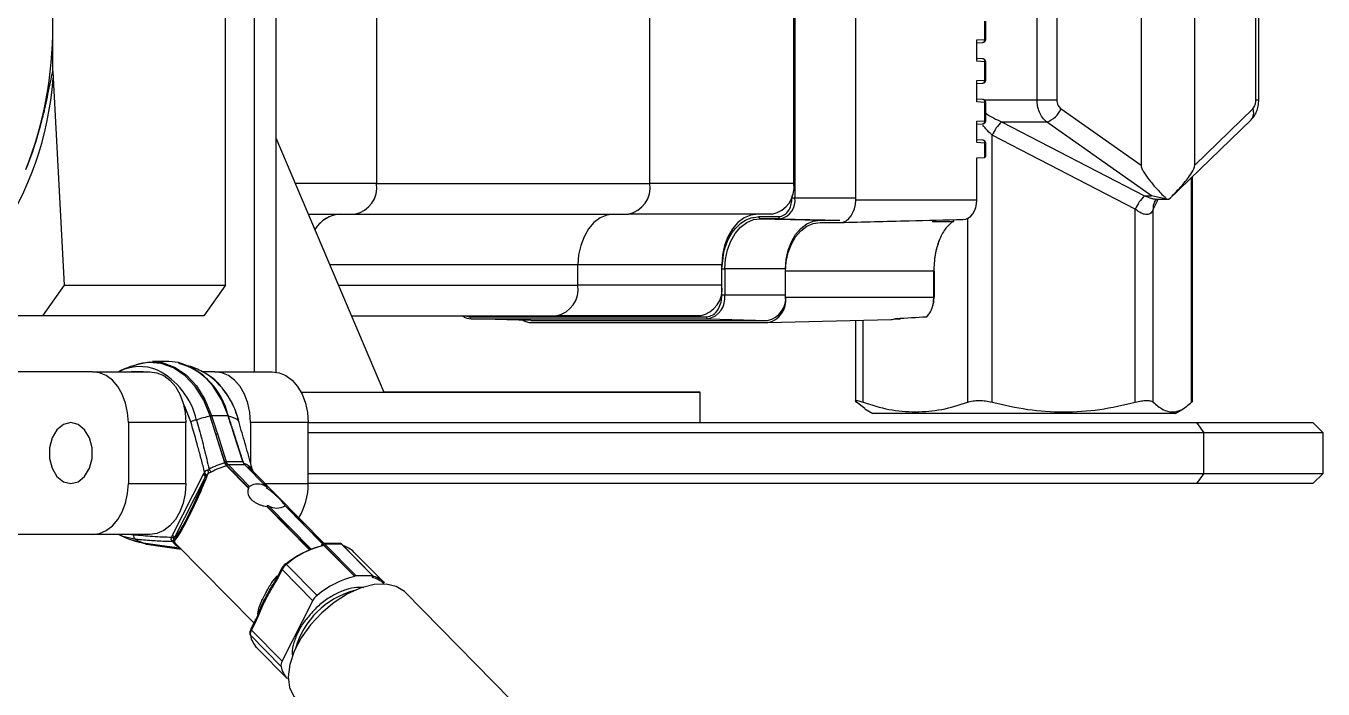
# Model space of a CAD drawing. Header units: millimetres. Extents: x 15 to 1184, y 5 to 836.
# Drawn here: x 246.69 to 272.19, y 700.32 to 713.36 of the extents above; entities that cross this region are included whole.
import ezdxf

# ---------------------------------------------------------------- set-up
doc = ezdxf.new("R2010")
doc.units = ezdxf.units.MM

msp = doc.modelspace()

# ---------------------------------------------------------------- linework, layer by layer
at = {"color": 7, "linetype": 'Continuous', "lineweight": 25}
for p, q in [((250.615, 708.265), (250.615, 718.465)), ((251.181, 717.965), (251.181, 706.565)), ((251.605, 717.965), (251.605, 706.565)), ((251.605, 717.965), (251.605, 711.165)), ((261.809, 716.665), (261.809, 709.985)), ((263.004, 709.985), (263.004, 716.665)), ((263.004, 709.94), (263.004, 716.62)), ((253.585, 716.465), (253.585, 710.265)), ((258.959, 710.265), (258.959, 716.465)), ((261.787, 710.265), (261.787, 716.465)), ((268.613, 716.101), (268.613, 710.628)), ((269.67, 710.628), (269.67, 716.101)), ((266.57, 711.91), (266.57, 714.82)), ((266.959, 714.82), (266.959, 711.91)), ((270.872, 711.91), (270.872, 714.82)), ((270.929, 711.91), (270.929, 714.82)), ((247.221, 713.365), (247.221, 714.257)), ((265.543, 713.101), (265.543, 713.459)), ((265.56, 713.101), (265.56, 713.459)), ((247.221, 712.473), (247.221, 713.365)), ((265.387, 713.09), (265.543, 713.101)), ((265.387, 712.67), (265.387, 713.09)), ((265.387, 713.033), (265.505, 713.041)), ((265.505, 712.719), (265.387, 712.727)), ((247.221, 712.473), (247.23, 712.34)), ((265.543, 712.659), (265.387, 712.67)), ((265.543, 712.301), (265.543, 712.659)), ((265.56, 712.301), (265.56, 712.659)), ((247.23, 712.34), (247.444, 708.265)), ((265.387, 712.29), (265.543, 712.301)), ((265.387, 711.87), (265.387, 712.29)), ((265.387, 712.233), (265.505, 712.241)), ((265.505, 711.919), (265.387, 711.927)), ((265.543, 711.859), (265.387, 711.87)), ((265.543, 711.501), (265.543, 711.859)), ((265.56, 711.501), (265.56, 711.859)), ((266.57, 711.91), (266.959, 711.91)), ((267.041, 711.737), (268.613, 710.628)), ((269.67, 710.628), (270.812, 711.737)), ((265.387, 711.49), (265.543, 711.501)), ((265.387, 711.07), (265.387, 711.49)), ((265.387, 711.433), (265.505, 711.441)), ((265.873, 711.477), (268.684, 710.022)), ((265.873, 711.477), (266.758, 711.477)), ((268.822, 710.022), (266.758, 711.477)), ((269.164, 709.955), (270.778, 711.521)), ((251.605, 711.165), (253.726, 706.165)), ((268.5, 709.762), (265.689, 711.217)), ((265.689, 705.965), (265.689, 711.217)), ((265.505, 711.119), (265.387, 711.127)), ((265.543, 711.059), (265.387, 711.07)), ((265.543, 710.781), (265.543, 711.059)), ((265.56, 710.811), (265.56, 711.059)), ((265.387, 710.77), (265.53, 710.777)), ((265.387, 709.94), (265.387, 710.77)), ((269.624, 705.964), (269.624, 710.401)), ((253.585, 710.265), (258.959, 710.265)), ((261.787, 710.265), (258.959, 710.265)), ((261.753, 709.985), (261.809, 709.985)), ((261.809, 709.985), (263.004, 709.985)), ((268.684, 710.022), (268.822, 710.022)), ((269.119, 709.956), (268.822, 710.022)), ((268.936, 709.955), (269.141, 709.955)), ((252.242, 709.665), (253.161, 709.665)), ((253.161, 709.665), (258.535, 709.665)), ((261.363, 709.665), (258.535, 709.665)), ((268.5, 705.965), (268.5, 709.762)), ((268.853, 705.965), (268.853, 709.762)), ((261.102, 709.614), (261.49, 709.614)), ((261.518, 709.574), (261.129, 709.574)), ((261.129, 709.574), (262.304, 709.545)), ((261.518, 709.574), (262.693, 709.545)), ((262.304, 709.545), (262.693, 709.545)), ((262.304, 709.5), (262.693, 709.5)), ((264.935, 709.516), (264.935, 709.555)), ((257.545, 708.265), (257.545, 708.665)), ((260.373, 708.665), (257.545, 708.665)), ((260.373, 708.265), (260.373, 708.665)), ((260.374, 708.075), (260.374, 708.585)), ((260.374, 708.585), (260.43, 708.585)), ((261.625, 708.585), (260.43, 708.585)), ((260.43, 708.585), (260.43, 708.075)), ((261.625, 708.075), (261.625, 708.585)), ((261.625, 708.03), (261.625, 708.54)), ((264.538, 708.54), (261.625, 708.54)), ((264.538, 708.03), (264.538, 708.54)), ((264.555, 708.03), (264.555, 708.544)), ((247.444, 708.265), (247.02, 707.665)), ((247.444, 708.265), (250.615, 708.265)), ((250.615, 708.265), (250.191, 707.665)), ((260.373, 708.265), (257.545, 708.265)), ((260.374, 708.075), (260.43, 708.075)), ((260.43, 708.075), (261.625, 708.075)), ((261.625, 708.03), (264.538, 708.03)), ((264.538, 708.03), (264.555, 708.03)), ((247.02, 707.665), (243.924, 707.665)), ((250.191, 707.665), (247.02, 707.665)), ((253.09, 707.665), (257.121, 707.665)), ((255.328, 707.665), (255.416, 707.644)), ((255.416, 707.644), (260.069, 707.644)), ((255.444, 707.604), (260.097, 707.604)), ((256.619, 707.575), (255.444, 707.604)), ((259.949, 707.665), (257.121, 707.665)), ((260.097, 707.604), (261.271, 707.575)), ((263.859, 707.6), (263.752, 707.597)), ((256.619, 707.575), (261.271, 707.575)), ((256.619, 707.53), (261.271, 707.53)), ((261.277, 707.53), (263.702, 707.59)), ((263.002, 707.573), (263.002, 705.964)), ((249.505, 706.765), (249.18, 706.765)), ((247.999, 706.565), (240.504, 706.565)), ((247.999, 706.565), (249.13, 706.565)), ((250.229, 706.53), (250.166, 706.565)), ((250.403, 706.565), (250.167, 706.565)), ((250.403, 706.565), (251.534, 706.565)), ((251.609, 706.559), (251.605, 706.565)), ((252.1, 706.165), (259.949, 706.165)), ((259.949, 706.165), (253.726, 706.165)), ((259.949, 705.565), (259.949, 706.165)), ((263.186, 705.839), (263.019, 705.965)), ((263.185, 705.836), (263.343, 705.745)), ((269.283, 705.745), (269.441, 705.836)), ((269.607, 705.965), (269.624, 705.99)), ((248.706, 705.565), (248.706, 704.365)), ((249.837, 705.565), (248.706, 705.565)), ((249.837, 704.365), (249.837, 705.565)), ((250.429, 705.334), (250.317, 705.69)), ((250.339, 705.706), (250.342, 705.697)), ((250.339, 705.706), (250.665, 705.706)), ((250.668, 705.697), (250.665, 705.706)), ((251.11, 705.565), (251.11, 704.76)), ((252.242, 705.565), (251.11, 705.565)), ((252.242, 705.565), (259.949, 705.565)), ((252.242, 704.365), (252.242, 705.565)), ((259.949, 705.565), (269.707, 705.565)), ((269.283, 705.745), (263.343, 705.745)), ((269.707, 705.565), (269.848, 705.365)), ((269.707, 705.565), (271.992, 705.565)), ((272.192, 705.365), (271.992, 705.565)), ((250.604, 704.773), (250.429, 705.334)), ((250.603, 704.789), (250.429, 705.334)), ((250.456, 705.342), (250.63, 704.797)), ((250.955, 704.797), (250.781, 705.342)), ((250.962, 704.795), (250.787, 705.34)), ((269.848, 705.365), (252.242, 705.365)), ((269.848, 704.565), (269.848, 705.365)), ((272.192, 705.365), (269.848, 705.365)), ((272.192, 704.565), (272.192, 705.365)), ((250.63, 704.797), (250.955, 704.797)), ((249.576, 703.352), (250.185, 704.553)), ((250.185, 704.553), (250.207, 704.585)), ((251.068, 704.276), (250.638, 704.713)), ((251.073, 704.284), (250.643, 704.721)), ((250.665, 704.737), (251.086, 704.309)), ((250.665, 704.737), (250.99, 704.737)), ((251.412, 704.309), (250.99, 704.737)), ((251.422, 704.303), (250.996, 704.735)), ((252.553, 703.188), (251.14, 704.622)), ((252.242, 704.565), (269.848, 704.565)), ((269.848, 704.565), (269.707, 704.365)), ((269.848, 704.565), (272.192, 704.565)), ((271.992, 704.365), (272.192, 704.565)), ((248.706, 704.365), (249.837, 704.365)), ((250.215, 704.491), (249.605, 703.29)), ((250.225, 704.51), (250.215, 704.491)), ((251.068, 704.276), (251.073, 704.284)), ((251.422, 704.276), (251.426, 704.284)), ((269.707, 704.365), (252.242, 704.365)), ((271.992, 704.365), (269.707, 704.365)), ((251.431, 703.92), (251.427, 703.912)), ((252.265, 703.062), (251.427, 703.912)), ((252.526, 703.183), (251.79, 703.93)), ((247.999, 703.365), (240.504, 703.365)), ((249.13, 703.365), (247.999, 703.365)), ((249.561, 703.312), (249.576, 703.352)), ((249.605, 703.29), (249.6, 703.279)), ((248.989, 703.2), (249.041, 703.191)), ((249.048, 703.19), (249.323, 703.154)), ((249.053, 703.174), (249.06, 703.173)), ((249.06, 703.173), (249.334, 703.134)), ((249.061, 703.172), (249.06, 703.173)), ((249.323, 703.154), (249.715, 703.104)), ((249.334, 703.134), (249.742, 703.077)), ((249.658, 703.163), (251.174, 701.624)), ((253.157, 702.539), (252.542, 703.163)), ((252.869, 703.188), (252.544, 703.188)), ((253.155, 702.536), (252.552, 703.148)), ((252.564, 703.179), (253.179, 702.555)), ((252.564, 703.179), (252.89, 703.179)), ((252.87, 703.188), (252.869, 703.188)), ((253.504, 702.555), (252.89, 703.179)), ((253.51, 702.553), (252.896, 703.177)), ((253.732, 702.418), (253.141, 703.019)), ((251.813, 702.776), (252.416, 702.164)), ((251.718, 702.695), (251.622, 702.506)), ((251.727, 702.672), (251.632, 702.484)), ((252.33, 702.06), (251.727, 702.672)), ((253.155, 702.536), (253.157, 702.539)), ((253.179, 702.555), (253.504, 702.555)), ((253.5, 702.519), (253.51, 702.539)), ((251.505, 702.321), (251.482, 702.237)), ((251.632, 702.484), (251.569, 702.378)), ((253.744, 702.407), (253.732, 702.418)), ((251.728, 700.873), (252.33, 702.06)), ((264.715, 691.499), (254.145, 702.227)), ((251.271, 701.79), (251.22, 701.673)), ((251.211, 701.696), (251.115, 701.507)), ((251.22, 701.673), (251.125, 701.485)), ((251.125, 701.485), (251.728, 700.873)), ((251.211, 701.696), (251.211, 701.696)), ((251.708, 700.768), (251.105, 701.381)), ((251.231, 701.138), (251.835, 700.526))]:
    msp.add_line(p, q, dxfattribs=at)
at = {"color": 8, "linetype": 'Continuous', "lineweight": 25}
for p, q in [((265.543, 713.101), (265.56, 713.101)), ((265.56, 712.659), (265.543, 712.659)), ((265.543, 712.301), (265.56, 712.301)), ((265.532, 711.91), (266.57, 711.91)), ((265.56, 711.859), (265.543, 711.859)), ((270.872, 711.91), (270.929, 711.91)), ((265.543, 711.501), (265.56, 711.501)), ((265.56, 711.059), (265.543, 711.059)), ((253.585, 710.265), (251.987, 710.265)), ((269.607, 705.965), (269.607, 710.384)), ((261.753, 709.985), (261.753, 710.027)), ((268.953, 709.955), (268.853, 709.762)), ((264.919, 709.555), (264.919, 709.517)), ((265.206, 705.965), (265.206, 709.581)), ((257.545, 708.665), (252.666, 708.665)), ((252.835, 708.265), (257.545, 708.265)), ((263.149, 705.965), (263.149, 707.576)), ((251.394, 704.365), (252.242, 704.365)), ((252.274, 703.066), (251.431, 703.92)), ((251.462, 703.928), (252.301, 703.077)), ((252.523, 703.181), (251.788, 703.928)), ((248.766, 703.365), (248.808, 703.36)), ((249.323, 703.154), (249.722, 703.098)), ((252.512, 703.156), (252.503, 703.137)), ((251.251, 701.798), (251.264, 701.885))]:
    msp.add_line(p, q, dxfattribs=at)
at = {"color": 7, "linetype": 'Continuous', "lineweight": 25, "flags": 128}
for points in [[(258.252, 709.665), (258.114, 709.645), (257.981, 709.589), (257.859, 709.496), (257.752, 709.372), (257.664, 709.22), (257.599, 709.047), (257.558, 708.86), (257.545, 708.665)], [(258.252, 709.665), (258.114, 709.645), (257.981, 709.589), (257.859, 709.496), (257.752, 709.372), (257.664, 709.22), (257.599, 709.047), (257.558, 708.86), (257.545, 708.665)], [(261.08, 709.665), (260.942, 709.645), (260.81, 709.589), (260.688, 709.496), (260.58, 709.372), (260.492, 709.22), (260.427, 709.047), (260.387, 708.86), (260.373, 708.665)], [(260.43, 708.585), (260.443, 708.778), (260.483, 708.963), (260.548, 709.134), (260.635, 709.284), (260.741, 709.407), (260.862, 709.498), (260.993, 709.555), (261.129, 709.574)], [(261.625, 708.585), (261.638, 708.772), (261.677, 708.952), (261.739, 709.118), (261.824, 709.263), (261.927, 709.383), (262.044, 709.472), (262.171, 709.526), (262.304, 709.545)], [(261.625, 708.54), (261.638, 708.727), (261.677, 708.907), (261.739, 709.073), (261.824, 709.219), (261.927, 709.338), (262.044, 709.427), (262.171, 709.482), (262.304, 709.5)], [(264.383, 707.641), (264.389, 707.642), (264.399, 707.647)], [(248.787, 706.677), (248.865, 706.709), (249.115, 706.762), (249.368, 706.745), (249.614, 706.657), (249.842, 706.501), (250.045, 706.285), (250.212, 706.017), (250.339, 705.706)], [(250.314, 705.699), (250.188, 706.006), (250.022, 706.272), (249.822, 706.486), (249.596, 706.64), (249.352, 706.728), (249.102, 706.745), (248.989, 706.73)], [(250.665, 705.706), (250.538, 706.017), (250.37, 706.285), (250.168, 706.501), (249.939, 706.657), (249.694, 706.745), (249.505, 706.765)], [(248.706, 705.565), (248.692, 705.76), (248.652, 705.947), (248.587, 706.12), (248.499, 706.272), (248.392, 706.396), (248.269, 706.489), (248.137, 706.545), (247.999, 706.565)], [(249.13, 706.565), (249.268, 706.545), (249.401, 706.489), (249.523, 706.396), (249.63, 706.272), (249.718, 706.12), (249.784, 705.947), (249.824, 705.76), (249.837, 705.565)], [(251.11, 705.565), (251.097, 705.76), (251.056, 705.947), (250.991, 706.12), (250.903, 706.272), (250.796, 706.396), (250.674, 706.489), (250.541, 706.545), (250.403, 706.565)], [(251.534, 706.565), (251.672, 706.545), (251.805, 706.489), (251.927, 706.396), (252.034, 706.272), (252.122, 706.12), (252.188, 705.947), (252.228, 705.76), (252.242, 705.565)], [(247.575, 705.565), (247.43, 705.528), (247.302, 705.424), (247.207, 705.265), (247.157, 705.069), (247.157, 704.86), (247.207, 704.665), (247.302, 704.505), (247.43, 704.401), (247.575, 704.365), (247.72, 704.401), (247.847, 704.505), (247.942, 704.665), (247.992, 704.86), (247.992, 705.069), (247.942, 705.265), (247.847, 705.424), (247.72, 705.528), (247.575, 705.565)], [(250.665, 705.706), (250.667, 705.706), (250.669, 705.706), (250.67, 705.705), (250.671, 705.704), (250.671, 705.704)], [(247.999, 703.365), (248.137, 703.384), (248.269, 703.441), (248.392, 703.533), (248.499, 703.658), (248.587, 703.809), (248.652, 703.982), (248.692, 704.17), (248.706, 704.365)], [(249.837, 704.365), (249.824, 704.17), (249.784, 703.982), (249.718, 703.809), (249.63, 703.658), (249.523, 703.533), (249.401, 703.441), (249.268, 703.384), (249.13, 703.365)], [(248.851, 703.265), (248.599, 703.327), (248.519, 703.364)], [(249.054, 703.173), (248.805, 703.244), (248.787, 703.253)], [(249.629, 703.195), (249.647, 703.175), (249.658, 703.163)], [(253.51, 702.539), (253.512, 702.542), (253.512, 702.545), (253.512, 702.548), (253.512, 702.55), (253.511, 702.552), (253.509, 702.554), (253.507, 702.555), (253.504, 702.555)], [(254.145, 702.227), (254.132, 702.24), (253.972, 702.343), (253.771, 702.39), (253.537, 702.381), (253.281, 702.315), (253.016, 702.196), (252.754, 702.029), (252.507, 701.823), (252.286, 701.586), (252.103, 701.329), (251.965, 701.066), (251.879, 700.808), (251.849, 700.566), (251.876, 700.354), (251.959, 700.179), (252.008, 700.122)], [(251.265, 701.813), (251.262, 701.811), (251.26, 701.809), (251.259, 701.807), (251.26, 701.804), (251.261, 701.801), (251.263, 701.797), (251.267, 701.794), (251.271, 701.79)]]:
    msp.add_lwpolyline(points, dxfattribs=at)
at = {"color": 8, "linetype": 'Continuous', "lineweight": 25, "flags": 128}
for points in [[(249, 706.565), (248.772, 706.566), (248.766, 706.565)], [(249.934, 705.579), (249.819, 705.879), (249.784, 705.946)], [(250.668, 705.697), (250.67, 705.697), (250.672, 705.697), (250.673, 705.696), (250.674, 705.695), (250.674, 705.695)], [(250.781, 705.342), (250.784, 705.342), (250.786, 705.341), (250.787, 705.341), (250.787, 705.34)], [(250.955, 704.797), (250.958, 704.797), (250.96, 704.797), (250.961, 704.796), (250.962, 704.795)], [(252.512, 703.156), (252.51, 703.158), (252.509, 703.16), (252.508, 703.162), (252.508, 703.164), (252.509, 703.165)], [(251.549, 702.447), (251.633, 702.543), (251.65, 702.56)]]:
    msp.add_lwpolyline(points, dxfattribs=at)
at = {"color": 7, "linetype": 'Continuous', "lineweight": 25}
for centre, radius, start, end in [((239.624, 713.402), 7.597, 359.7178, 21.4925), ((239.624, 713.327), 7.597, 338.5075, 0.2822), ((265.5, 713.101), 0.06, 274.165, 0), ((265.5, 712.659), 0.06, 359.9999, 86.2925), ((265.5, 712.301), 0.06, 274.165, 0), ((265.5, 711.859), 0.06, 359.9999, 86.2925), ((266.634, 711.895), 0.436, 286.5322, 338.6955), ((265.5, 711.501), 0.06, 274.165, 0), ((266.36, 710.938), 0.727, 132.0867, 157.3846), ((265.5, 711.059), 0.06, 359.9999, 86.2925), ((253.055, 710.19), 0.536, 281.4218, 8.0495), ((258.429, 710.19), 0.536, 281.4218, 8.0495), ((261.257, 710.19), 0.536, 281.4218, 8.0495), ((261.446, 709.933), 0.367, 281.4218, 8.0495), ((269.171, 709.483), 0.727, 132.0867, 157.3846), ((269.141, 710.205), 0.25, 264.9447, 275.0553), ((252.924, 709.011), 0.655, 94.0629, 147.7309), ((252.917, 709.023), 0.643, 93.5144, 148.2794), ((261.137, 709.609), 0.036, 172.1999, 257.3888), ((261.526, 709.609), 0.036, 172.1998, 257.3888), ((257.014, 708.19), 0.536, 281.4218, 8.0495), ((259.843, 708.19), 0.536, 281.4218, 8.0495), ((260.014, 708.016), 0.42, 281.4218, 8.0495), ((261.183, 708.012), 0.446, 281.4218, 8.0495), ((261.183, 707.967), 0.446, 281.4218, 8.0495), ((255.449, 707.868), 0.264, 230.2717, 268.9015), ((255.452, 707.639), 0.036, 172.1997, 257.3888), ((260.105, 707.639), 0.036, 172.1997, 257.3888), ((263.696, 707.82), 0.23, 270.25, 295.5652), ((263.857, 707.64), 0.04, 272.7801, 326.2177), ((264.379, 707.701), 0.06, 273.3725, 310.5228), ((264.391, 707.685), 0.0397, 312.411, 0.6065), ((256.623, 707.806), 0.276, 235.4976, 269.1095), ((249.342, 704.965), 1.8, 101.3276, 117.2285), ((248.93, 705.784), 0.882, 66.7383, 117.7823), ((249.321, 705.402), 1.379, 12.4274, 74.2114), ((249.342, 704.965), 1.8, 62.7715, 72.0189), ((250.089, 705.292), 0.326, 98.0111, 118.436), ((250.578, 704.211), 1.501, 99.9923, 110.824), ((250.342, 705.648), 0.0585, 92.8986, 118.8637), ((248.208, 705.026), 2.211, 17.482, 17.7323), ((250.345, 705.639), 0.0586, 92.9499, 118.8962), ((250.55, 705.081), 0.621, 59.2899, 78.8333), ((250.866, 705.601), 0.014, 24.6448, 84.0761), ((250.459, 705.284), 0.0577, 92.7873, 121.1257), ((250.633, 704.74), 0.0577, 92.7873, 121.1257), ((250.767, 704.838), 0.171, 196.7749, 223.4048), ((250.774, 704.841), 0.151, 196.7749, 223.4048), ((251.1, 704.841), 0.151, 196.7749, 223.4048), ((250.138, 704.492), 0.0769, 359.261, 52.2923), ((250.111, 704.522), 0.114, 353.9636, 33.3015), ((256.221, 705.748), 6.056, 190.6224, 191.2142), ((250.912, 703.568), 1.244, 104.3655, 119.8704), ((250.582, 704.825), 0.34, 211.6287, 223.8549), ((250.946, 703.528), 1.224, 104.5812, 119.8547), ((250.669, 704.709), 0.029, 97.433, 154.5086), ((251.249, 704.038), 0.317, 59.1092, 120.8908), ((250.992, 704.345), 1.25, 328.4673, 0.9039), ((251.625, 704.2), 0.317, 239.1092, 300.8908), ((249.342, 704.965), 1.8, 242.7715, 258.6724), ((248.905, 703.347), 0.0981, 172.7207, 236.6888), ((249.168, 703.799), 0.621, 239.2899, 258.8333), ((249.536, 703.244), 0.073, 28.6274, 69.9942), ((249.529, 703.291), 0.0769, 359.261, 52.2923), ((249.167, 704.086), 0.904, 262.0117, 262.4661), ((249.569, 703.185), 0.0569, 55.4245, 95.8393), ((249.552, 703.117), 0.11, 45.1957, 79.6607), ((252.909, 701.464), 1.721, 104.8864, 130.1821), ((252.949, 701.437), 1.757, 103.0774, 130.3188), ((252.529, 703.15), 0.0178, 44.5096, 161.6598), ((252.568, 703.15), 0.029, 97.433, 154.5086), ((252.801, 702.677), 0.482, 45.1782, 74.3925), ((252.019, 702.519), 0.329, 128.7175, 152.3651), ((253.553, 700.825), 1.757, 103.0774, 130.3188), ((253.183, 702.526), 0.029, 97.433, 154.5086), ((253.389, 702.072), 0.488, 45.2677, 77.174), ((253.392, 702.052), 0.48, 45.2511, 76.922), ((252.622, 701.907), 0.329, 128.7175, 152.3651), ((251.239, 701.847), 0.0437, 307.9325, 349.4809), ((251.265, 701.404), 0.162, 150.0389, 188.2407), ((251.127, 701.403), 0.0312, 192.6532, 225.311), ((251.579, 701.474), 0.483, 191.1525, 224.052), ((251.868, 700.792), 0.162, 150.0389, 188.2407), ((252.182, 700.862), 0.483, 191.1525, 224.052)]:
    msp.add_arc(centre, radius, start, end, dxfattribs=at)
at = {"color": 8, "linetype": 'Continuous', "lineweight": 25}
for centre, radius, start, end in [((270.628, 711.655), 0.201, 318.3041, 23.8479), ((269.084, 709.794), 0.233, 153.2413, 187.8947), ((264.395, 707.683), 0.0362, 275.7779, 310.1012), ((248.624, 705.295), 1.455, 12.6708, 63.2626), ((249.368, 705.249), 1.544, 13.7055, 56.0973), ((250.853, 704.426), 0.362, 37.5766, 68.5782), ((250.991, 704.729), 0.0081, 46.5262, 93.009), ((250.886, 704.371), 0.358, 44.772, 65.2327), ((251.244, 704.662), 0.105, 188.3693, 210.9934), ((249.057, 703.189), 0.016, 173.3307, 253.6956), ((249.064, 703.188), 0.0161, 173.2595, 253.5443), ((249.339, 703.15), 0.017, 167.5141, 252.172), ((249.856, 703.444), 0.358, 217.5029, 243.8323), ((252.543, 703.159), 0.0287, 42.2727, 87.3719), ((252.868, 703.159), 0.0287, 42.2838, 87.0729), ((252.89, 703.171), 0.0081, 46.5262, 93.009), ((251.785, 702.757), 0.0337, 35.0533, 72.6921), ((251.644, 702.502), 0.0223, 168.9461, 235.4435), ((251.74, 702.69), 0.0223, 168.955, 235.4417), ((251.594, 702.4), 0.0331, 180.8027, 221.8163), ((253.571, 700.673), 1.643, 105.0129, 164.1354), ((251.223, 701.841), 0.0595, 10.3093, 47.0022), ((251.137, 701.503), 0.0223, 168.9461, 235.4435), ((251.233, 701.691), 0.0223, 168.9461, 235.4435)]:
    msp.add_arc(centre, radius, start, end, dxfattribs=at)
at = {"color": 7, "linetype": 'Continuous', "lineweight": 25}
for centre, major_axis, ratio, start_param, end_param in [((242.84, 713.372), (-0.711, 5.775), 0.754773, 3.227826, 4.440743), ((262.693, 709.94), (0, 0.44), 0.707107, 3.141294, 4.71179), ((265.118, 709.94), (0, 0.38), 0.707107, 3.141288, 4.71178), ((269.714, 708.54), (22.531, 0), 0.044321, 1.785605, 1.803867), ((260.433, 707.937), (6.012, 0.028), 0.068283, 5.305458, 5.432314), ((250.043, 704.254), (0.452, 1.023), 0.08538, 3.236543, 5.064915), ((249.998, 704.274), (0.414, 0.989), 0.113117, 3.294204, 4.98019)]:
    msp.add_ellipse(centre, major_axis=major_axis, ratio=ratio, start_param=start_param, end_param=end_param, dxfattribs=at)
for points, knots in [([(265.503, 713.041), (265.509, 713.043), (265.521, 713.045), (265.535, 713.061), (265.543, 713.081), (265.543, 713.094), (265.543, 713.101)], [0, 0, 0, 0, 0.279844, 0.559238, 0.779501, 1, 1, 1, 1]), ([(265.543, 712.659), (265.543, 712.667), (265.542, 712.685), (265.531, 712.705), (265.517, 712.716), (265.508, 712.718), (265.503, 712.719)], [0, 0, 0, 0, 0.2797199, 0.5592206, 0.779429, 1, 1, 1, 1]), ([(246.693, 710.544), (246.716, 710.602), (246.831, 710.894), (246.965, 711.329), (247.098, 711.868), (247.163, 712.214), (247.21, 712.421), (247.221, 712.473)], [0, 0, 0, 0, 0.096462, 0.483038, 0.684705, 0.92225, 1, 1, 1, 1]), ([(265.503, 712.241), (265.509, 712.243), (265.521, 712.245), (265.535, 712.261), (265.543, 712.281), (265.543, 712.294), (265.543, 712.301)], [0, 0, 0, 0, 0.279844, 0.559238, 0.779501, 1, 1, 1, 1]), ([(265.543, 711.859), (265.543, 711.867), (265.542, 711.885), (265.531, 711.905), (265.517, 711.916), (265.508, 711.918), (265.503, 711.919)], [0, 0, 0, 0, 0.27972, 0.559221, 0.779429, 1, 1, 1, 1]), ([(266.758, 711.477), (266.729, 711.504), (266.672, 711.556), (266.613, 711.667), (266.577, 711.787), (266.572, 711.869), (266.57, 711.91)], [0, 0, 0, 0, 0.269305, 0.525717, 0.769269, 1, 1, 1, 1]), ([(266.959, 711.91), (266.96, 711.891), (266.963, 711.851), (266.988, 711.786), (267.021, 711.755), (267.041, 711.737)], [0, 0, 0, 0, 0.275603, 0.56135, 1, 1, 1, 1]), ([(270.776, 711.519), (270.797, 711.542), (270.841, 711.59), (270.888, 711.682), (270.922, 711.791), (270.927, 711.869), (270.929, 711.91)], [0, 0, 0, 0, 0.226543, 0.469083, 0.726914, 1, 1, 1, 1]), ([(270.812, 711.737), (270.822, 711.748), (270.841, 711.77), (270.865, 711.829), (270.869, 711.879), (270.872, 711.91)], [0, 0, 0, 0, 0.277665, 0.563947, 1, 1, 1, 1]), ([(265.503, 711.441), (265.509, 711.443), (265.521, 711.445), (265.535, 711.461), (265.543, 711.481), (265.543, 711.494), (265.543, 711.501)], [0, 0, 0, 0, 0.279844, 0.559238, 0.779501, 1, 1, 1, 1]), ([(265.543, 711.059), (265.543, 711.067), (265.542, 711.085), (265.531, 711.105), (265.517, 711.116), (265.508, 711.118), (265.503, 711.119)], [0, 0, 0, 0, 0.27972, 0.559221, 0.779429, 1, 1, 1, 1]), ([(265.53, 710.777), (265.532, 710.777), (265.537, 710.778), (265.541, 710.78), (265.543, 710.781)], [0, 0, 0, 0, 0.559927, 1, 1, 1, 1]), ([(265.559, 710.811), (265.56, 710.808), (265.56, 710.801), (265.556, 710.789), (265.547, 710.784), (265.543, 710.781)], [0, 0, 0, 0, 0.223495, 0.613388, 1, 1, 1, 1]), ([(268.613, 710.628), (268.614, 710.618), (268.616, 710.595), (268.634, 710.548), (268.685, 710.453), (268.787, 710.316), (268.94, 710.139), (269.056, 710.02), (269.119, 709.956)], [0, 0, 0, 0, 0.030223, 0.070511, 0.157653, 0.388658, 0.668648, 1, 1, 1, 1]), ([(269.163, 709.956), (269.242, 710.036), (269.382, 710.18), (269.546, 710.378), (269.634, 710.513), (269.666, 710.59), (269.668, 710.617), (269.67, 710.628)], [0, 0, 0, 0, 0.413762, 0.735858, 0.91985, 0.966174, 1, 1, 1, 1]), ([(261.49, 709.614), (261.528, 709.62), (261.605, 709.634), (261.693, 709.734), (261.744, 709.859), (261.75, 709.944), (261.753, 709.985)], [0, 0, 0, 0, 0.27117, 0.561756, 0.788495, 1, 1, 1, 1]), ([(265.387, 709.94), (264.942, 709.941), (264.148, 709.942), (263.353, 709.941), (263.004, 709.94)], [0, 0, 0, 0, 0.560008, 1, 1, 1, 1]), ([(268.876, 709.899), (268.886, 709.913), (268.905, 709.942), (268.925, 709.95), (268.935, 709.954)], [0, 0, 0, 0, 0.5124506, 1, 1, 1, 1]), ([(268.853, 709.762), (268.84, 709.732), (268.821, 709.689), (268.77, 709.66), (268.725, 709.652), (268.674, 709.66), (268.597, 709.689), (268.539, 709.732), (268.5, 709.762)], [0, 0, 0, 0, 0.262086, 0.383904, 0.5, 0.616083, 0.737914, 1, 1, 1, 1]), ([(260.374, 708.585), (260.387, 708.731), (260.414, 709.034), (260.61, 709.379), (260.855, 709.58), (261.021, 709.603), (261.102, 709.614)], [0, 0, 0, 0, 0.270658, 0.562231, 0.789205, 1, 1, 1, 1]), ([(262.693, 709.5), (263.146, 709.511), (263.956, 709.531), (264.763, 709.551), (265.118, 709.56)], [0, 0, 0, 0, 0.56001, 1, 1, 1, 1]), ([(264.911, 709.516), (264.859, 709.472), (264.758, 709.387), (264.638, 709.151), (264.554, 708.864), (264.544, 708.648), (264.538, 708.54)], [0, 0, 0, 0, 0.258619, 0.500582, 0.751384, 1, 1, 1, 1]), ([(264.919, 709.517), (264.917, 709.516), (264.915, 709.516), (264.912, 709.516), (264.911, 709.516)], [0, 0, 0, 0, 0.559867, 1, 1, 1, 1]), ([(264.919, 709.517), (264.923, 709.518), (264.931, 709.522), (264.933, 709.528), (264.934, 709.531)], [0, 0, 0, 0, 0.46616, 1, 1, 1, 1]), ([(264.545, 708.54), (264.55, 708.652), (264.56, 708.874), (264.622, 709.065), (264.653, 709.161)], [0, 0, 0, 0, 0.501554, 1, 1, 1, 1]), ([(260.069, 707.644), (260.113, 707.651), (260.202, 707.667), (260.304, 707.784), (260.364, 707.928), (260.371, 708.027), (260.374, 708.075)], [0, 0, 0, 0, 0.2711817, 0.5617834, 0.7885079, 1, 1, 1, 1]), ([(264.399, 707.647), (264.421, 707.669), (264.463, 707.713), (264.507, 707.813), (264.534, 707.92), (264.537, 707.994), (264.538, 708.03)], [0, 0, 0, 0, 0.276115, 0.534643, 0.775827, 1, 1, 1, 1]), ([(264.506, 707.818), (264.509, 707.824), (264.524, 707.855), (264.54, 707.928), (264.544, 707.996), (264.545, 708.03)], [0, 0, 0, 0, 0.10692, 0.551297, 1, 1, 1, 1]), ([(250.879, 705.607), (250.862, 705.66), (250.813, 705.814), (250.7, 706.048), (250.53, 706.283), (250.37, 706.445), (250.261, 706.504), (250.228, 706.522)], [0, 0, 0, 0, 0.133351, 0.385317, 0.637954, 0.890387, 1, 1, 1, 1]), ([(263.019, 705.965), (263.011, 705.975), (262.995, 705.993), (263.014, 706.001), (263.063, 705.994), (263.12, 705.975), (263.149, 705.965)], [0, 0, 0, 0, 0.253391, 0.499222, 0.74581, 1, 1, 1, 1]), ([(263.149, 705.965), (263.318, 705.911), (263.657, 705.802), (264.004, 705.783), (264.177, 705.774)], [0, 0, 0, 0, 0.4992176, 1, 1, 1, 1]), ([(264.177, 705.774), (264.352, 705.783), (264.699, 705.802), (265.038, 705.911), (265.206, 705.965)], [0, 0, 0, 0, 0.5020154, 1, 1, 1, 1]), ([(265.206, 705.965), (265.24, 705.975), (265.305, 705.993), (265.429, 706.001), (265.561, 705.994), (265.646, 705.975), (265.689, 705.965)], [0, 0, 0, 0, 0.253391, 0.499222, 0.74581, 1, 1, 1, 1]), ([(265.689, 705.965), (265.92, 705.912), (266.381, 705.806), (267.092, 705.758), (267.803, 705.805), (268.268, 705.912), (268.5, 705.965)], [0, 0, 0, 0, 0.249598, 0.498205, 0.749053, 1, 1, 1, 1]), ([(268.5, 705.965), (268.541, 705.975), (268.623, 705.993), (268.727, 706.001), (268.81, 705.994), (268.839, 705.975), (268.853, 705.965)], [0, 0, 0, 0, 0.253391, 0.499222, 0.74581, 1, 1, 1, 1]), ([(268.853, 705.965), (268.915, 705.912), (269.039, 705.806), (269.229, 705.758), (269.42, 705.805), (269.544, 705.912), (269.607, 705.965)], [0, 0, 0, 0, 0.249598, 0.498205, 0.749053, 1, 1, 1, 1]), ([(250.207, 704.585), (250.185, 704.669), (250.143, 704.836), (250.053, 705.167), (249.982, 705.414), (249.934, 705.579)], [0, 0, 0, 0, 0.24983, 0.499768, 1, 1, 1, 1]), ([(250.044, 705.615), (250.061, 705.553), (250.114, 705.362), (250.201, 705.041), (250.262, 704.778), (250.293, 704.647)], [0, 0, 0, 0, 0.193061, 0.596401, 1, 1, 1, 1]), ([(250.342, 705.697), (250.376, 705.591), (250.414, 705.473), (250.452, 705.354), (250.456, 705.342)], [0, 0, 0, 0, 0.8973676, 1, 1, 1, 1]), ([(250.781, 705.342), (250.762, 705.403), (250.724, 705.521), (250.686, 705.64), (250.668, 705.697)], [0, 0, 0, 0, 0.5131618, 1, 1, 1, 1]), ([(250.674, 705.695), (250.673, 705.697), (250.672, 705.7), (250.671, 705.703), (250.671, 705.704)], [0, 0, 0, 0, 0.693421, 1, 1, 1, 1]), ([(250.787, 705.34), (250.773, 705.385), (250.735, 705.503), (250.698, 705.621), (250.674, 705.695)], [0, 0, 0, 0, 0.377171, 1, 1, 1, 1]), ([(251.14, 704.647), (251.127, 704.696), (251.078, 704.884), (250.987, 705.207), (250.907, 705.479), (250.867, 705.615)], [0, 0, 0, 0, 0.151586, 0.575657, 1, 1, 1, 1]), ([(250.996, 704.735), (250.988, 704.745), (250.974, 704.762), (250.965, 704.785), (250.962, 704.795)], [0, 0, 0, 0, 0.578257, 1, 1, 1, 1]), ([(250.207, 704.585), (250.209, 704.591), (250.214, 704.601), (250.226, 704.615), (250.239, 704.624), (250.254, 704.63), (250.263, 704.631), (250.269, 704.632)], [0, 0, 0, 0, 0.237838, 0.4221092, 0.6989477, 0.7855049, 1, 1, 1, 1]), ([(250.281, 704.571), (250.276, 704.567), (250.263, 704.556), (250.243, 704.537), (250.231, 704.519), (250.225, 704.51)], [0, 0, 0, 0, 0.2390436, 0.6210212, 1, 1, 1, 1]), ([(250.269, 704.632), (250.271, 704.632), (250.278, 704.634), (250.287, 704.639), (250.291, 704.645), (250.293, 704.647)], [0, 0, 0, 0, 0.261623, 0.698256, 1, 1, 1, 1]), ([(250.337, 704.59), (250.324, 704.583), (250.307, 704.575), (250.287, 704.572), (250.281, 704.571)], [0, 0, 0, 0, 0.713986, 1, 1, 1, 1]), ([(250.638, 704.713), (250.629, 704.723), (250.615, 704.741), (250.607, 704.764), (250.604, 704.773)], [0, 0, 0, 0, 0.619314, 1, 1, 1, 1]), ([(251.14, 704.647), (251.141, 704.645), (251.143, 704.64), (251.146, 704.635), (251.147, 704.632), (251.147, 704.632), (251.147, 704.632)], [0, 0, 0, 0, 0.309263, 0.645228, 0.939013, 1, 1, 1, 1]), ([(251.16, 704.599), (251.159, 704.601), (251.156, 704.605), (251.15, 704.617), (251.148, 704.628), (251.147, 704.634)], [0, 0, 0, 0, 0.289143, 0.654499, 1, 1, 1, 1]), ([(251.068, 704.276), (251.063, 704.264), (251.053, 704.239), (251.05, 704.196), (251.058, 704.151), (251.078, 704.107), (251.109, 704.064), (251.148, 704.027), (251.196, 703.995), (251.248, 703.967), (251.306, 703.944), (251.367, 703.925), (251.407, 703.916), (251.427, 703.912)], [0, 0, 0, 0, 0.09418, 0.191025, 0.285223, 0.382376, 0.472547, 0.565663, 0.650865, 0.738412, 0.82625, 0.916318, 1, 1, 1, 1]), ([(251.073, 704.284), (251.074, 704.286), (251.075, 704.289), (251.078, 704.295), (251.081, 704.3), (251.084, 704.305), (251.086, 704.308), (251.086, 704.309), (251.086, 704.309)], [0, 0, 0, 0, 0.161141, 0.321702, 0.495566, 0.706407, 0.959655, 1, 1, 1, 1]), ([(251.412, 704.309), (251.415, 704.308), (251.421, 704.305), (251.426, 704.299), (251.428, 704.292), (251.428, 704.287), (251.427, 704.285), (251.426, 704.284)], [0, 0, 0, 0, 0.288165, 0.572397, 0.759717, 0.948305, 1, 1, 1, 1]), ([(251.783, 703.928), (251.781, 703.935), (251.777, 703.948), (251.759, 703.975), (251.733, 704.006), (251.699, 704.042), (251.66, 704.081), (251.617, 704.122), (251.572, 704.163), (251.523, 704.204), (251.473, 704.243), (251.438, 704.265), (251.422, 704.276)], [0, 0, 0, 0, 0.106914, 0.210906, 0.318161, 0.417707, 0.520505, 0.614565, 0.711214, 0.808184, 0.907617, 1, 1, 1, 1]), ([(251.462, 703.928), (251.459, 703.929), (251.453, 703.93), (251.444, 703.93), (251.437, 703.926), (251.433, 703.923), (251.432, 703.921), (251.431, 703.92)], [0, 0, 0, 0, 0.288165, 0.572397, 0.759717, 0.948305, 1, 1, 1, 1]), ([(251.789, 703.93), (251.789, 703.93), (251.79, 703.93), (251.789, 703.929), (251.788, 703.928), (251.788, 703.928)], [0, 0, 0, 0, 0.188523, 0.888487, 1, 1, 1, 1]), ([(248.808, 703.36), (248.933, 703.349), (249.121, 703.332), (249.372, 703.317), (249.498, 703.314), (249.561, 703.312)], [0, 0, 0, 0, 0.4998435, 0.749881, 1, 1, 1, 1]), ([(249.572, 703.226), (249.535, 703.226), (249.398, 703.227), (249.158, 703.24), (248.954, 703.257), (248.851, 703.265)], [0, 0, 0, 0, 0.151586, 0.575657, 1, 1, 1, 1]), ([(249.563, 703.242), (249.56, 703.247), (249.554, 703.254), (249.549, 703.271), (249.55, 703.285), (249.554, 703.3), (249.558, 703.307), (249.561, 703.312)], [0, 0, 0, 0, 0.227615, 0.366906, 0.671954, 0.755617, 1, 1, 1, 1]), ([(249.6, 703.279), (249.599, 703.275), (249.595, 703.265), (249.595, 703.247), (249.599, 703.237), (249.602, 703.232)], [0, 0, 0, 0, 0.210723, 0.596526, 1, 1, 1, 1]), ([(249.572, 703.226), (249.571, 703.227), (249.571, 703.229), (249.569, 703.234), (249.566, 703.239), (249.564, 703.241), (249.563, 703.242)], [0, 0, 0, 0, 0.309263, 0.645228, 0.939013, 1, 1, 1, 1]), ([(249.602, 703.232), (249.609, 703.222), (249.62, 703.208), (249.627, 703.198), (249.629, 703.195)], [0, 0, 0, 0, 0.719753, 1, 1, 1, 1]), ([(252.545, 703.188), (252.545, 703.188), (252.54, 703.189), (252.53, 703.186), (252.517, 703.178), (252.512, 703.169), (252.509, 703.165)], [0, 0, 0, 0, 0.005653, 0.333096, 0.644571, 1, 1, 1, 1]), ([(252.896, 703.177), (252.892, 703.18), (252.884, 703.186), (252.875, 703.187), (252.87, 703.188)], [0, 0, 0, 0, 0.525826, 1, 1, 1, 1]), ([(251.795, 702.789), (251.781, 702.776), (251.75, 702.748), (251.729, 702.714), (251.718, 702.695)], [0, 0, 0, 0, 0.45973, 1, 1, 1, 1]), ([(251.62, 702.509), (251.609, 702.485), (251.592, 702.448), (251.57, 702.417), (251.563, 702.406)], [0, 0, 0, 0, 0.656185, 1, 1, 1, 1]), ([(251.264, 701.885), (251.269, 701.907), (251.281, 701.951), (251.313, 702.025), (251.357, 702.11), (251.398, 702.192), (251.44, 702.273), (251.481, 702.354), (251.526, 702.416), (251.549, 702.447)], [0, 0, 0, 0, 0.124844, 0.251051, 0.427673, 0.608034, 0.670641, 0.834259, 1, 1, 1, 1]), ([(251.265, 701.813), (251.275, 701.841), (251.299, 701.907), (251.345, 702.008), (251.406, 702.13), (251.477, 702.267), (251.538, 702.362), (251.569, 702.41)], [0, 0, 0, 0, 0.135748, 0.320944, 0.506535, 0.752772, 1, 1, 1, 1]), ([(251.569, 702.378), (251.546, 702.341), (251.478, 702.231), (251.397, 702.075), (251.322, 701.915), (251.288, 701.832), (251.271, 701.79)], [0, 0, 0, 0, 0.2045225, 0.6044002, 0.8019964, 1, 1, 1, 1]), ([(253.334, 702.316), (253.288, 702.32), (253.178, 702.33), (252.983, 702.284), (252.764, 702.192), (252.549, 702.051), (252.375, 701.904), (252.289, 701.799), (252.258, 701.762)], [0, 0, 0, 0, 0.136268, 0.323137, 0.513805, 0.704484, 0.894731, 1, 1, 1, 1]), ([(251.257, 701.806), (251.251, 701.788), (251.238, 701.75), (251.22, 701.715), (251.21, 701.697)], [0, 0, 0, 0, 0.458453, 1, 1, 1, 1]), ([(252.258, 701.762), (252.232, 701.732), (252.148, 701.637), (252.041, 701.457), (251.954, 701.238), (251.916, 701.074), (251.927, 700.993), (251.93, 700.977)], [0, 0, 0, 0, 0.119779, 0.388645, 0.6591, 0.931939, 1, 1, 1, 1]), ([(251.115, 701.507), (251.108, 701.491), (251.091, 701.453), (251.094, 701.416), (251.096, 701.396)], [0, 0, 0, 0, 0.448961, 1, 1, 1, 1])]:
    msp.add_open_spline(points, degree=3, knots=knots, dxfattribs=at)
at = {"color": 8, "linetype": 'Continuous', "lineweight": 25}
for points, knots in [([(265.689, 711.217), (265.645, 711.257), (265.578, 711.317), (265.523, 711.39), (265.505, 711.415)], [0, 0, 0, 0, 0.65632, 1, 1, 1, 1]), ([(265.56, 711.646), (265.61, 711.614), (265.708, 711.553), (265.818, 711.502), (265.873, 711.477)], [0, 0, 0, 0, 0.509266, 1, 1, 1, 1]), ([(268.684, 710.022), (268.731, 710.003), (268.799, 709.977), (268.885, 709.958), (268.919, 709.956), (268.936, 709.955)], [0, 0, 0, 0, 0.524173, 0.767808, 1, 1, 1, 1])]:
    msp.add_open_spline(points, degree=3, knots=knots, dxfattribs=at)
at = {"color": 7, "linetype": 'Continuous', "lineweight": 25}
msp.add_open_spline([(264.538, 708.54), (264.542, 708.54), (264.551, 708.54), (264.556, 708.54), (264.555, 708.54), (264.548, 708.54), (264.545, 708.54)], degree=3, dxfattribs=at)

doc.saveas('drawing.dxf')
